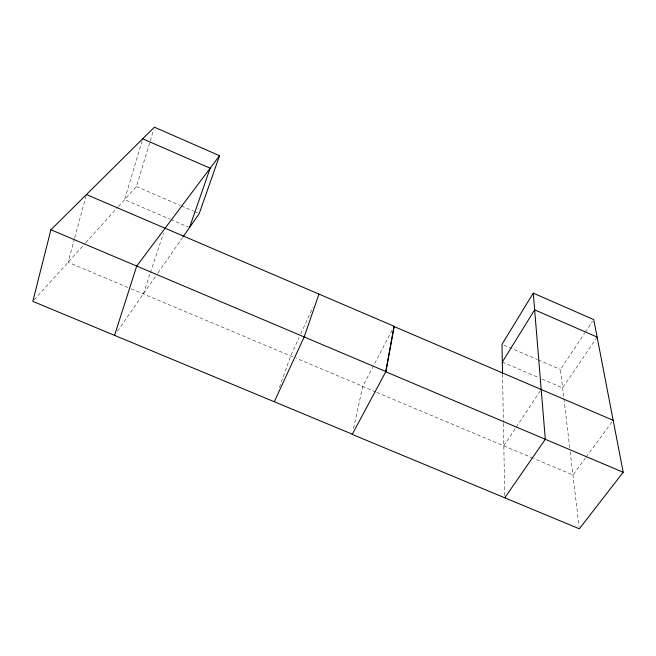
<?xml version="1.0" encoding="UTF-8"?>
<svg xmlns="http://www.w3.org/2000/svg" width="656" height="656" viewBox="0 0 656 656"><rect width="100%" height="100%" fill="white"/><g stroke="black" fill="none" stroke-linecap="round" stroke-linejoin="round"><path stroke-width="0.49" stroke-dasharray="3.28 2.46" d="M353.527 428.417L362.776 386.277L296.291 358.299M74.472 238.71L68.101 262.269L130.191 288.394M74.735 237.734L86.157 195.537M142.106 140.761L124.583 199.686L169.765 219.079M118.457 206.476L136.432 186.566L149.978 141.794M150.273 140.827L153.512 130.118M143.361 293.937L150.076 273.65M150.396 272.683L163.508 233.069M279.415 387.434L290.674 355.937L299.12 337.479M300.809 333.781L313.051 307.016M392.19 330.099L362.67 386.474L375.847 392.026M503.833 445.883L515.723 427.942M516.288 427.089L540.634 390.353M569.711 447.63L560.445 369.5L584.717 333.133M585.283 332.289L592.622 321.292M597.116 337.069L562.627 387.901L542.217 379.143M117.432 331.214L157.383 273.773M157.973 272.937L182.516 237.644M585.562 457.831L572.95 474.969L533.722 458.462M586.161 457.019L611.974 421.939M34.161 299.866L85.116 243.417M85.797 242.663L117.777 207.23M131.134 288.796L295.356 357.905M376.782 392.419L532.787 458.068M170.708 219.481L188.592 227.156M502.324 362.022L538.51 377.544M136.432 186.566L180.482 205.549M181.417 205.951L193.602 211.199M194.537 211.601L198.284 213.216M503.857 345.113L537.256 359.504M538.182 359.906L560.445 369.5M570.187 451.681L579.092 526.768M502.545 374.289L503.406 422.357M503.423 423.382L504.767 497.814"/><path stroke-width="0.98" d="M502.521 373.272L502.004 344.318L533.271 293.15L593.746 319.603L623.2 472.254L579.33 528.802L352.223 434.403L385.884 371.534L394.182 326.294L86.428 194.553M183.098 236.8L199.219 213.626L219.547 155.693L154.398 127.198L50.906 229.756L32.8 301.366L352.338 434.198M114.554 335.355L136.71 266.074L219.547 155.693M318.964 294.093L304.171 336.946L274.298 401.759M189.527 227.558L210.166 168.207L142.688 138.801M502.324 362.022L534.648 309.853L597.116 337.069M504.767 497.814L545.3 439.29L533.271 293.15M50.906 229.756L385.884 371.534M623.2 472.254L385.761 371.763L394.067 326.516L613.18 420.307"/></g></svg>
